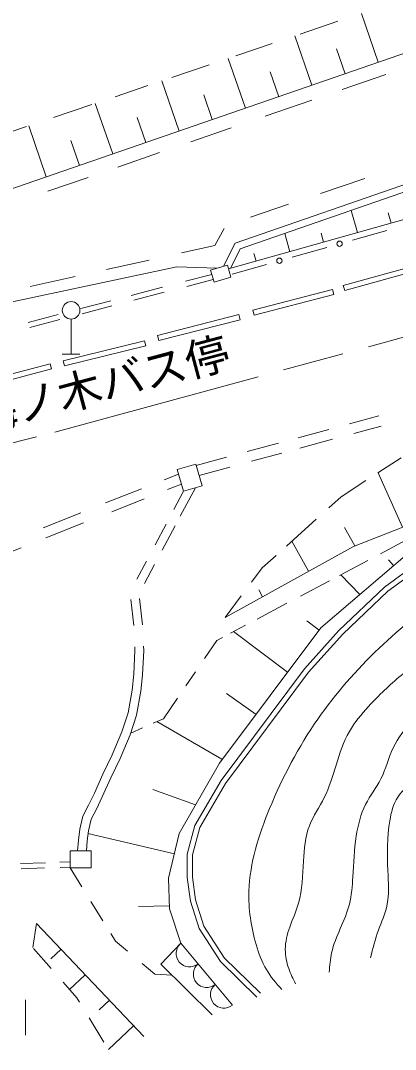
# Model space of a CAD drawing. Units: millimetres, scale not verified. Extents: x 40000 to 680000, y 20000 to 380000.
# Drawn here: x 434692 to 456039, y 240682 to 299274 of the extents above; entities that cross this region are included whole.
import ezdxf
from ezdxf.enums import TextEntityAlignment as Align

# ---------------------------------------------------------------- set-up
doc = ezdxf.new("R2010")
doc.units = ezdxf.units.MM
doc.header["$LTSCALE"] = 1000
doc.linetypes.add('CHAIN', pattern=[18.5, 12, -1.5, 3.5, -1.5])
for name, color, linetype, lineweight in [('M-BGD', 7, 'Continuous', 13), ('M-BMK', 2, 'CHAIN', 13), ('M-STR-HTXT', 7, 'Continuous', 13)]:
    doc.layers.add(name, color=color, linetype=linetype, lineweight=lineweight)
doc.styles.add('ＭＳ ゴシック', font='')
doc.styles.get('ＭＳ ゴシック').set_extended_font_data('MS Gothic')

msp = doc.modelspace()

# ---------------------------------------------------------------- linework, layer by layer
at = {"layer": 'M-BGD'}
for p, q in [((427721, 287462), (488529, 308443)), ((454101, 299684), (455063, 296896)), ((450613, 298504), (452761, 299231)), ((450312, 298402), (451282, 295591)), ((446955, 297266), (449011, 297962)), ((452683, 297662), (453172, 296244)), ((446523, 297120), (447500, 294287)), ((443305, 296031), (445430, 296751)), ((448902, 296357), (449391, 294939)), ((453014, 295343), (455487, 296196)), ((440073, 294938), (441939, 295569)), ((442734, 295838), (443719, 292982)), ((445121, 295052), (445610, 293634)), ((448615, 293825), (451279, 294744)), ((436563, 293750), (438750, 294490)), ((438945, 294556), (439938, 291677)), ((469761, 294501), (446911, 286599)), ((441339, 293748), (441829, 292330)), ((469882, 294120), (447196, 286274)), ((433205, 292614), (435038, 293234)), ((435156, 293274), (436157, 290373)), ((444389, 292367), (446687, 293160)), ((437558, 292443), (438047, 291025)), ((446531, 285127), (470744, 291958)), ((440234, 290933), (442608, 291752)), ((436237, 289554), (438533, 290346)), ((451777, 289429), (454299, 290279)), ((447780, 288082), (449947, 288812)), ((453519, 288461), (453875, 287199)), ((455634, 288332), (455800, 287742)), ((445746, 286466), (446284, 287435)), ((449733, 287151), (450026, 286113)), ((451804, 287174), (451950, 286656)), ((453596, 286773), (455556, 287326)), ((446911, 286599), (446251, 285278)), ((443860, 286046), (445746, 286466)), ((447196, 286274), (446638, 285157)), ((447975, 286017), (448101, 285570)), ((450166, 285803), (452126, 286357)), ((439579, 285093), (442007, 285634)), ((446467, 285342), (445508, 285057)), ((446667, 284669), (446467, 285342)), ((446737, 284834), (448697, 285388)), ((453069, 284187), (457360, 285382)), ((443595, 285243), (429525, 282256)), ((445877, 285167), (443595, 285243)), ((444090, 284429), (445579, 284818)), ((445508, 285057), (445708, 284384)), ((457440, 285093), (453149, 283898)), ((435233, 284125), (437797, 284696)), ((444160, 284137), (445665, 284530)), ((445708, 284384), (446667, 284669)), ((453149, 283898), (453069, 284187)), ((440983, 283617), (442768, 284084)), ((441148, 283350), (442862, 283798)), ((447917, 282788), (452462, 283968)), ((452537, 283677), (447992, 282497)), ((452462, 283968), (452537, 283677)), ((438117, 282869), (439838, 283318)), ((438203, 282581), (439891, 283022)), ((435128, 282088), (436837, 282534)), ((442498, 281346), (447130, 282526)), ((447130, 282526), (447204, 282235)), ((447992, 282497), (447917, 282788)), ((435211, 281800), (436931, 282249)), ((437570, 282272), (437570, 280272)), ((447204, 282235), (442572, 281055)), ((442572, 281055), (442498, 281346)), ((437123, 279904), (441755, 281040)), ((441827, 280748), (437195, 279612)), ((441755, 281040), (441827, 280748)), ((437070, 280272), (438070, 280272)), ((431923, 278549), (436380, 279729)), ((436380, 279729), (436457, 279439)), ((437195, 279612), (437123, 279904)), ((436457, 279439), (432000, 278259)), ((453419, 276313), (455087, 276767)), ((450492, 275516), (452244, 275993)), ((453663, 275757), (455233, 276185)), ((450598, 274923), (452463, 275431)), ((447597, 274728), (449378, 275213)), ((444689, 273936), (446415, 274406)), ((447845, 274173), (449579, 274645)), ((455037, 273510), (456371, 274377)), ((444665, 274019), (443610, 273704)), ((443610, 273704), (443980, 272467)), ((445034, 272781), (444665, 274019)), ((444861, 273361), (446608, 273836)), ((442861, 273123), (443686, 273450)), ((452949, 272154), (454362, 273072)), ((455053, 273521), (456436, 270416)), ((439538, 271807), (441573, 272613)), ((443068, 272560), (443858, 272873)), ((443980, 272467), (443426, 271428)), ((444653, 272668), (443787, 271042)), ((443980, 272467), (445034, 272781)), ((439892, 271302), (441725, 272028)), ((452244, 271519), (452949, 272154)), ((460763, 272102), (453654, 269332)), ((435971, 270393), (438115, 271243)), ((449835, 269350), (451523, 270870)), ((436122, 269808), (438277, 270662)), ((442985, 270600), (442354, 269418)), ((443499, 270502), (442763, 269123)), ((453142, 270409), (453720, 269369)), ((455412, 267008), (460061, 270410)), ((455604, 266778), (460228, 270160)), ((450147, 269630), (451095, 267916)), ((455187, 268913), (456633, 269679)), ((432579, 268404), (434720, 269252)), ((453654, 269332), (446339, 265285)), ((456859, 269020), (451794, 264689)), ((441863, 268496), (441310, 267460)), ((448456, 268107), (449242, 268815)), ((452845, 267671), (454473, 268535)), ((455649, 268569), (455937, 268232)), ((442326, 268301), (441749, 267220)), ((447844, 267291), (448456, 268107)), ((450632, 266498), (452279, 267371)), ((452927, 267715), (454012, 266586)), ((448256, 266850), (448470, 266464)), ((452821, 264543), (455412, 267008)), ((453037, 264334), (455604, 266778)), ((440966, 266298), (441143, 264828)), ((441461, 266368), (441642, 264869)), ((446339, 265285), (447255, 266506)), ((448162, 265189), (449864, 266091)), ((446652, 264389), (447504, 264840)), ((451001, 265090), (451701, 264565)), ((451794, 264689), (446014, 256976)), ((446817, 264476), (449902, 262164)), ((450855, 262358), (452821, 264543)), ((451088, 262168), (453037, 264334)), ((445170, 262943), (445876, 263978)), ((445876, 263978), (446187, 264142)), ((441208, 263394), (441143, 262058)), ((441199, 263608), (441208, 263394)), ((441709, 263393), (441642, 262019)), ((441697, 263648), (441709, 263393)), ((441143, 262058), (441045, 261145)), ((441642, 262019), (441541, 261076)), ((444108, 261387), (444656, 262190)), ((446112, 255992), (450855, 262358)), ((446362, 255826), (451088, 262168)), ((441045, 261145), (440817, 259842)), ((441541, 261076), (441303, 259719)), ((446412, 260949), (448103, 259764)), ((442831, 259516), (443629, 260685)), ((440817, 259842), (440459, 258766)), ((441303, 259719), (440927, 258589)), ((440964, 258700), (441639, 258995)), ((442235, 259255), (442831, 259516)), ((442449, 259349), (446154, 257220)), ((440459, 258766), (439905, 257463)), ((440927, 258589), (440361, 257259)), ((439905, 257463), (439383, 256355)), ((440361, 257259), (439837, 256145)), ((446014, 256976), (443720, 252982)), ((439383, 256355), (438894, 255279)), ((439837, 256145), (439348, 255068)), ((442225, 255477), (444660, 254618)), ((444614, 253433), (446112, 255992)), ((444893, 253316), (446362, 255826)), ((438894, 255279), (438569, 254595)), ((439348, 255068), (439016, 254372)), ((438569, 254595), (438246, 253973)), ((439016, 254372), (438719, 253798)), ((438246, 253973), (438070, 253217)), ((438719, 253798), (438562, 253128)), ((438070, 253217), (437989, 252606)), ((438562, 253128), (438487, 252554)), ((444177, 251810), (444614, 253433)), ((444477, 251771), (444893, 253316)), ((437989, 252606), (437941, 251998)), ((438487, 252554), (438443, 251998)), ((438525, 252970), (443449, 251822)), ((443720, 252982), (443125, 250432)), ((437513, 251998), (437513, 251015)), ((438713, 251998), (437513, 251998)), ((438713, 251015), (438713, 251998)), ((436931, 251343), (437513, 251362)), ((444177, 250469), (444177, 251810)), ((444477, 250489), (444477, 251771)), ((434695, 251271), (436107, 251316)), ((434727, 250971), (436053, 251014)), ((436950, 251044), (437513, 251062)), ((437513, 251015), (438713, 251015)), ((437513, 251015), (438179, 249944)), ((443125, 250432), (443167, 248690)), ((444364, 249127), (444177, 250469)), ((444658, 249194), (444477, 250489)), ((438699, 249108), (439382, 248008)), ((444864, 247566), (444364, 249127)), ((445137, 247696), (444658, 249194)), ((441411, 248822), (443163, 248865)), ((443167, 248690), (443826, 246735)), ((435604, 247861), (435389, 246485)), ((441709, 241411), (435604, 247861)), ((439836, 247277), (440107, 246841)), ((446081, 245694), (444864, 247566)), ((446314, 245885), (445137, 247696)), ((440107, 246841), (440780, 246278)), ((443826, 246735), (442678, 245545)), ((443826, 246735), (446758, 243208)), ((435434, 246433), (436436, 245288)), ((436417, 245839), (436998, 246389)), ((441622, 245572), (442339, 244971)), ((442678, 245545), (445611, 242655)), ((448140, 243666), (446081, 245694)), ((448351, 243879), (446314, 245885)), ((437482, 244093), (438372, 244936)), ((442339, 244971), (443328, 244905)), ((437119, 244508), (437901, 243614)), ((434981, 243499), (434981, 241499)), ((437901, 243614), (438052, 243368)), ((439166, 242934), (439747, 243484)), ((438599, 242475), (439443, 241096)), ((439697, 240682), (441122, 242031))]:
    msp.add_line(p, q, dxfattribs=at)
for centre, radius in [((452861, 286565), 150), ((449432, 285596), 150), ((437570, 282772), 500)]:
    msp.add_circle(centre, radius, dxfattribs=at)
for centre in [(444315, 246147), (445292, 244971), (446269, 243795)]:
    msp.add_arc(centre, 764, 129.7376, 309.7376, dxfattribs=at)
for points, knots in [([(449568, 244091), (449250, 244455), (448932, 244819), (448688, 245227), (448424, 245667), (448245, 246157), (448101, 246658), (447814, 247651), (447665, 248682), (447697, 249702), (447749, 251308), (448252, 252887), (448871, 254396), (449612, 256202), (450519, 257910), (451622, 259494), (452636, 260951), (453815, 262304), (455106, 263528), (456363, 264720), (457727, 265789), (459090, 266859)], [0, 0, 0, 0, 1, 1, 1, 2, 2, 2, 3, 3, 3, 4, 4, 4, 5, 5, 5, 6, 6, 6, 7, 7, 7, 7]), ([(450357, 244414), (450214, 244698), (450070, 244983), (449964, 245284), (449840, 245635), (449765, 246008), (449767, 246379), (449770, 246808), (449877, 247233), (450020, 247642), (450182, 248107), (450391, 248553), (450525, 249017), (450745, 249778), (450762, 250589), (450806, 251403), (450843, 252097), (450900, 252794), (451143, 253424), (451357, 253980), (451716, 254484), (451985, 255024), (452278, 255613), (452462, 256244), (452658, 256877), (452863, 257535), (453079, 258194), (453416, 258785), (453713, 259304), (454103, 259771), (454511, 260217), (455091, 260850), (455709, 261441), (456364, 261985), (457762, 263148), (459328, 264101), (460893, 265054)], [0, 0, 0, 0, 1, 1, 1, 2, 2, 2, 3, 3, 3, 4, 4, 4, 5, 5, 5, 6, 6, 6, 7, 7, 7, 8, 8, 8, 9, 9, 9, 10, 10, 10, 11, 11, 11, 12, 12, 12, 12]), ([(452265, 245088), (452296, 245456), (452327, 245825), (452406, 246182), (452617, 247139), (453176, 248010), (453416, 248961), (453543, 249462), (453582, 249985), (453613, 250505), (453659, 251286), (453689, 252061), (453809, 252835), (453906, 253455), (454060, 254075), (454343, 254631), (454599, 255135), (454960, 255586), (455213, 256091), (455496, 256656), (455643, 257288), (455914, 257859), (456188, 258434), (456586, 258946), (457009, 259431), (458514, 261157), (460327, 262539), (462139, 263921)], [0, 0, 0, 0, 1, 1, 1, 2, 2, 2, 3, 3, 3, 4, 4, 4, 5, 5, 5, 6, 6, 6, 7, 7, 7, 8, 8, 8, 9, 9, 9, 9]), ([(454623, 245902), (454755, 246430), (454887, 246958), (455072, 247473), (455238, 247932), (455446, 248380), (455550, 248849), (455694, 249500), (455638, 250191), (455606, 250870), (455560, 251823), (455561, 252753), (455718, 253705), (455797, 254181), (455914, 254663), (456167, 255052), (456460, 255503), (456935, 255828), (457346, 256203), (457812, 256628), (458195, 257118), (458581, 257606), (459088, 258247), (459600, 258887), (460153, 259487), (461198, 260623), (462387, 261619), (463575, 262614)], [0, 0, 0, 0, 1, 1, 1, 2, 2, 2, 3, 3, 3, 4, 4, 4, 5, 5, 5, 6, 6, 6, 7, 7, 7, 8, 8, 8, 9, 9, 9, 9])]:
    msp.add_open_spline(points, degree=3, knots=knots, dxfattribs=at)
at = {"layer": 'M-BMK'}
for p, q in [((436647, 275843), (467027, 284102)), ((423965, 272604), (436647, 275843))]:
    msp.add_line(p, q, dxfattribs=at)

# ---------------------------------------------------------------- texts
at = {"layer": 'M-STR-HTXT', "style": 'ＭＳ ゴシック'}
msp.add_text('梅ノ木バス停', height=1833, rotation=14.931, dxfattribs=at).set_placement((432391, 275169), align=Align.BOTTOM_LEFT)

doc.saveas('drawing.dxf')
